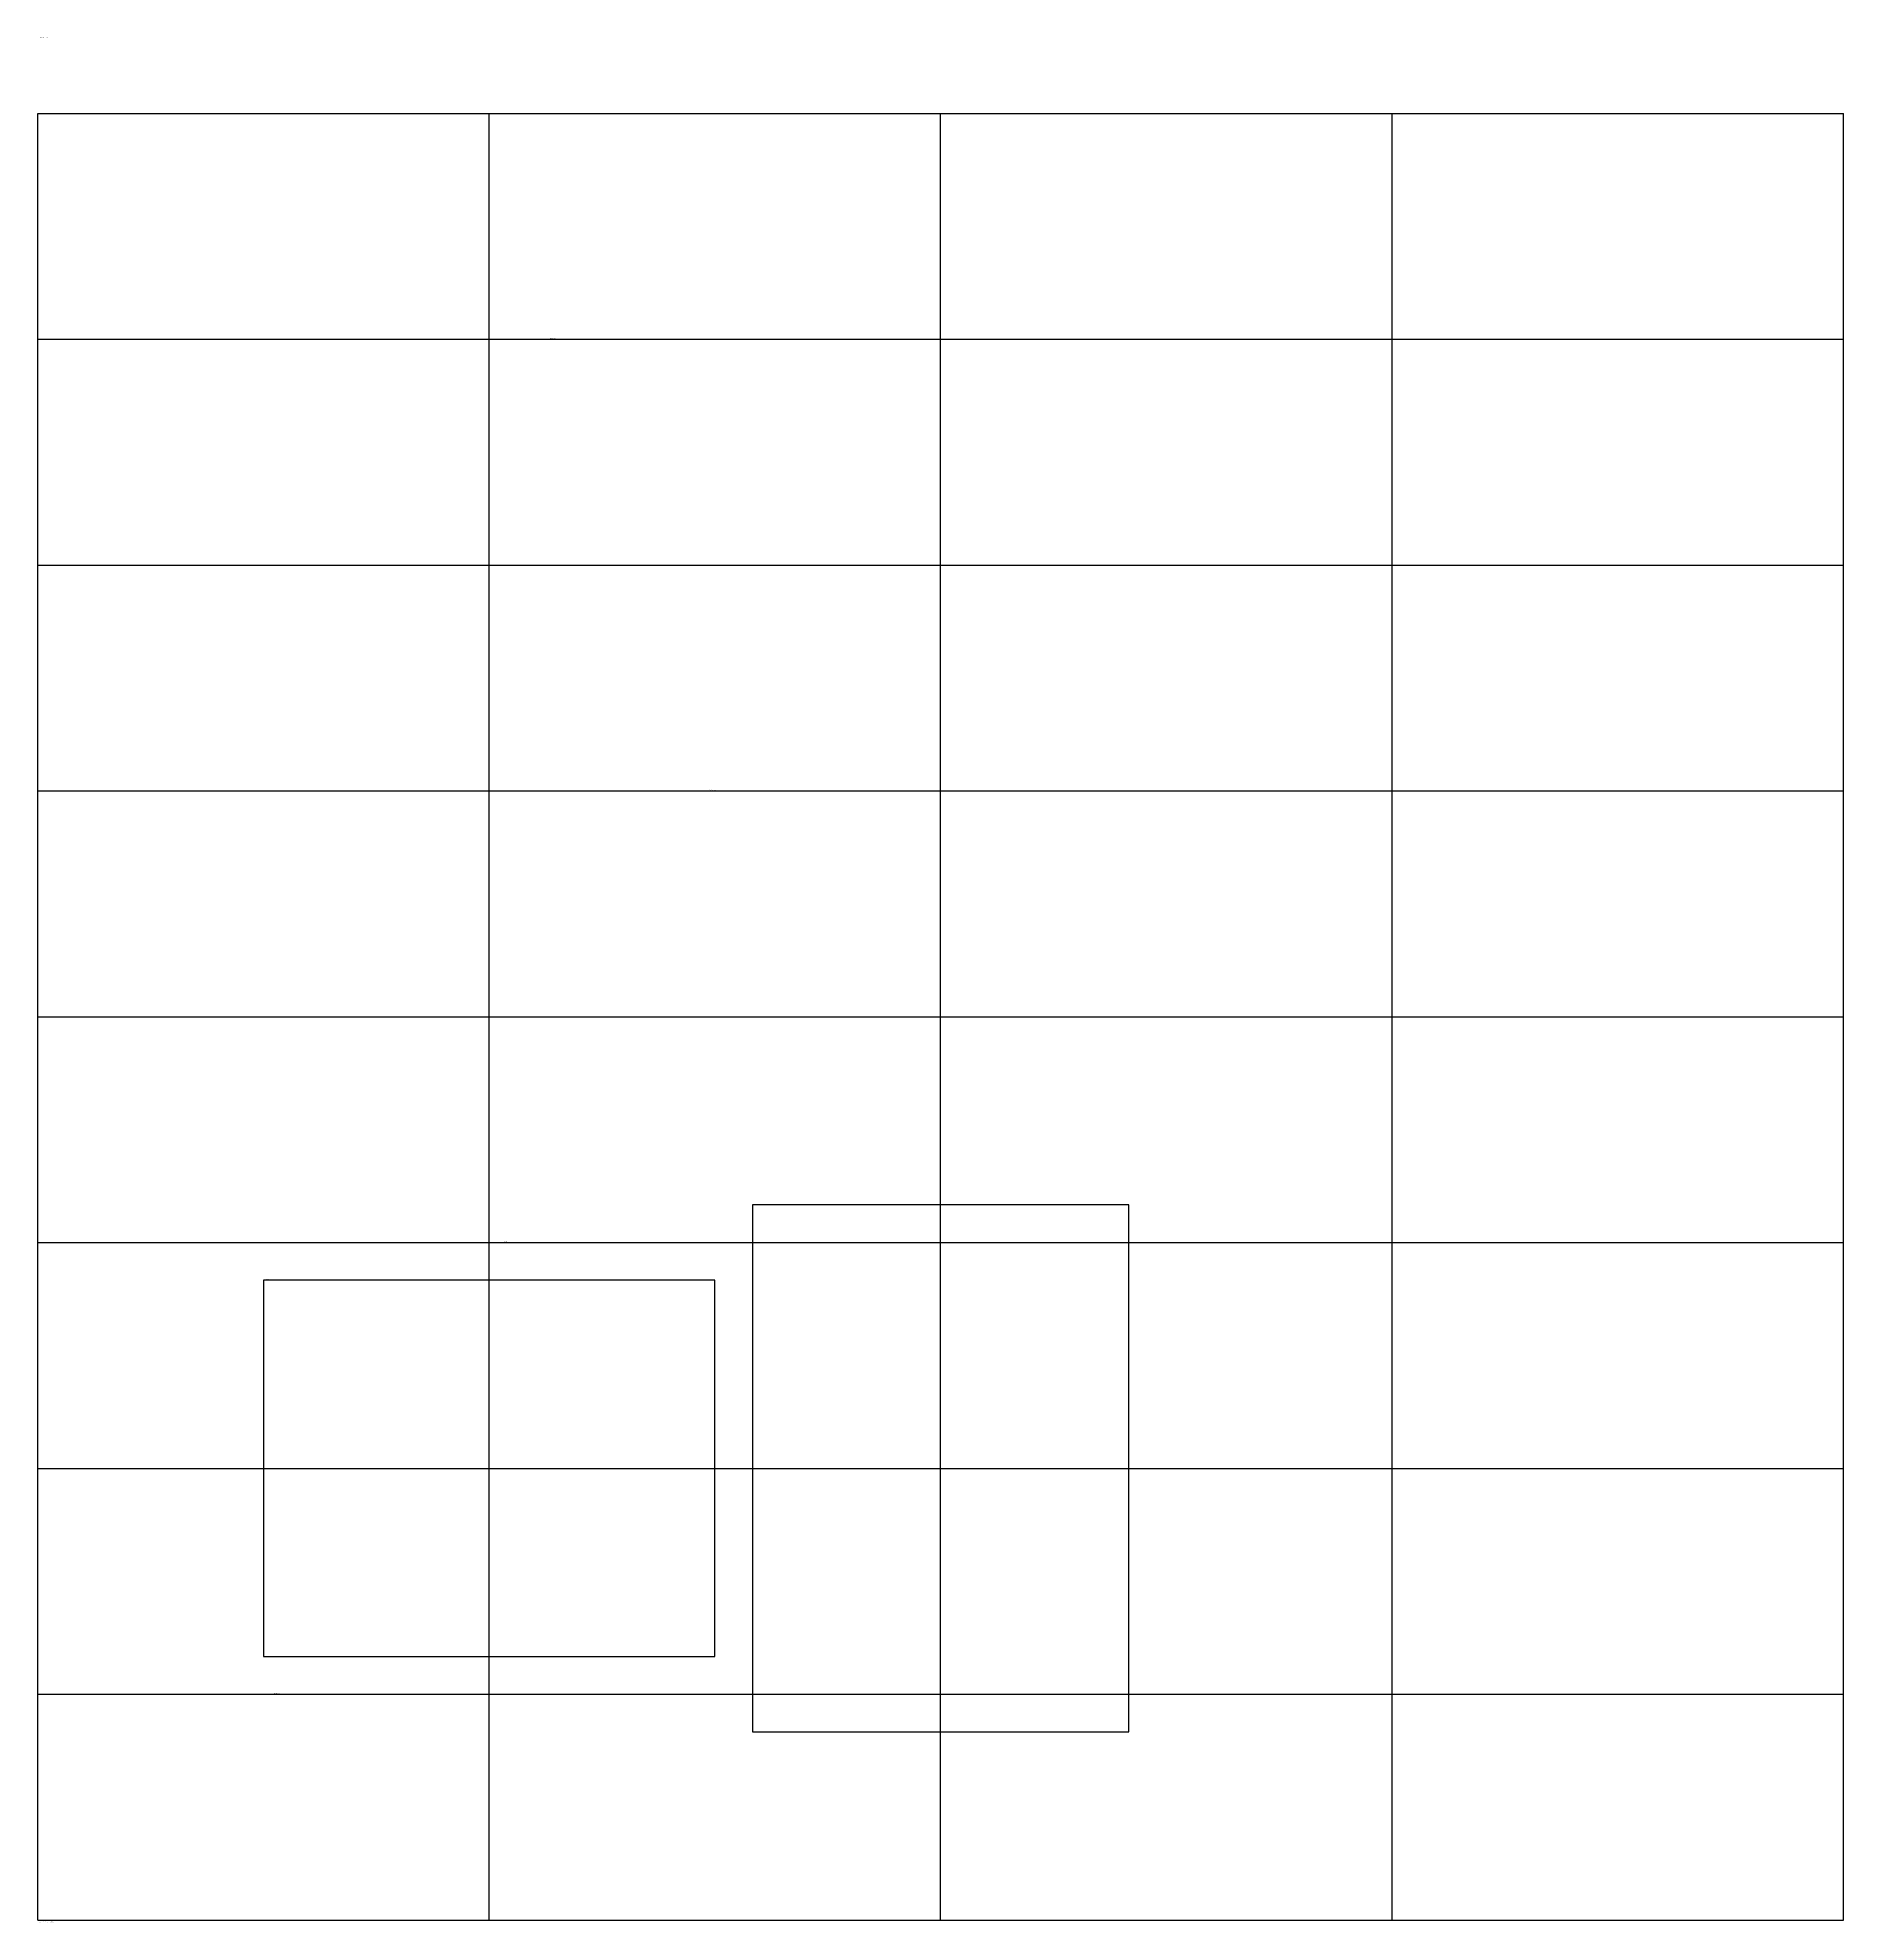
# Model space of a CAD drawing. Header units: metres. Extents: x 0 to 2402, y -3 to 2501.
import ezdxf

# ---------------------------------------------------------------- set-up
doc = ezdxf.new("R2010")
doc.units = ezdxf.units.M
for name, color, linetype in [('BEAM-TAG', 3, 'Continuous'), ('GRID', 1, 'Continuous'), ('TITLE', 7, 'Continuous')]:
    doc.layers.add(name, color=color, linetype=linetype)

msp = doc.modelspace()

# ---------------------------------------------------------------- linework, layer by layer
at = {"layer": 'BEAM-TAG'}
for p, q in [((0, 2100), (2400, 2100)), ((0, 1500), (2400, 1500)), ((0, 900), (2400, 900)), ((0, 300), (2400, 300))]:
    msp.add_line(p, q, dxfattribs=at)
for points in [[(950, 250), (1450, 250), (1450, 950), (950, 950)], [(300, 350), (900, 350), (900, 850), (300, 850)]]:
    msp.add_lwpolyline(points, close=True, dxfattribs=at)
at = {"layer": 'GRID'}
for p, q in [((0, 0), (0, 2400)), ((0, 2400), (2400, 2400)), ((600, 0), (600, 2400)), ((1200, 0), (1200, 2400)), ((1800, 0), (1800, 2400)), ((2400, 0), (2400, 2400)), ((0, 1800), (2400, 1800)), ((0, 1200), (2400, 1200)), ((0, 600), (2400, 600)), ((0, 0), (2400, 0))]:
    msp.add_line(p, q, dxfattribs=at)

# ---------------------------------------------------------------- texts
at = {"layer": 'BEAM-TAG'}
for s, height, p in [('KL4(3) 250×400', 0.4, (680.9, 2101.2)), ('Φ8@150/200(2) 4Φ22;2Φ20', 0.4, (680.9, 2100.6)), ('KL3(1) 350×400', 0.4, (893.2, 1501.2)), ('Φ8@100/200(2) 3Φ18;2Φ20', 0.4, (893.2, 1500.6)), ('KZ2 500×700 19Φ16 Φ8@100/150(4)', 0.35, (950, 951)), ('L2(4) 200×500', 0.4, (620.3, 901.2)), ('Φ8@200/200(4) 2Φ25;4Φ12', 0.4, (620.3, 900.6)), ('KZ1 600×500 23Φ22 Φ10@100/200(4)', 0.35, (300, 851)), ('KL1(4) 200×400', 0.4, (314.6, 301.2)), ('Φ8@150/200(2) 4Φ14;2Φ12', 0.4, (314.6, 300.6))]:
    msp.add_text(s, height=height, dxfattribs=at).set_placement(p)
at = {"layer": 'GRID'}
for s, p in [('1', (1, 2402)), ('2', (601, 2402)), ('3', (1201, 2402)), ('4', (1801, 2402)), ('5', (2401, 2402)), ('E', (2402, 2401)), ('D', (2402, 1801)), ('C', (2402, 1201)), ('B', (2402, 601)), ('A', (2402, 1))]:
    msp.add_text(s, height=0.35, dxfattribs=at).set_placement(p)
at = {"layer": 'TITLE'}
for s, p in [('混凝土强度等级为C40，保护层厚度15mm', (2, 2500)), ('工程名称：示例教学楼结构施工图 图号：结施-05 比例1:100', (2, -3))]:
    msp.add_text(s, height=0.5, dxfattribs=at).set_placement(p)

doc.saveas('drawing.dxf')
